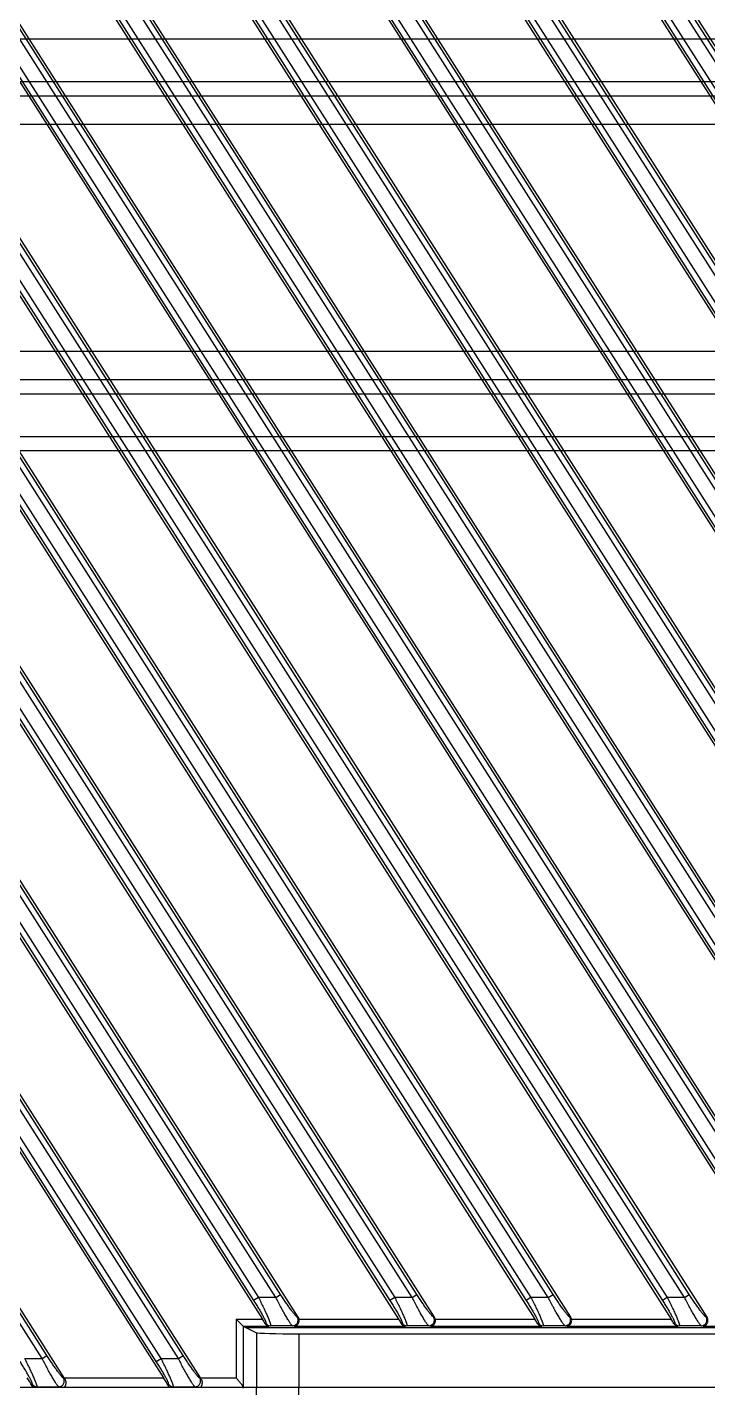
# Model space of a CAD drawing. Header units: millimetres. Extents: x 562 to 17351, y 2396 to 6995.
# Drawn here: x 12220.6 to 12268.5, y 5218.7 to 5314.6 of the extents above; entities that cross this region are included whole.
import ezdxf

# ---------------------------------------------------------------- set-up
doc = ezdxf.new("R2010")
doc.units = ezdxf.units.MM
doc.layers.add('02___PRT_ALL_AXES', color=7, linetype='Continuous')

# ---------------------------------------------------------------- blocks, each defined once
blk = doc.blocks.new('DTGCNV')
at = {"color": 7, "linetype": 'Continuous'}
for p, q in [((13316.618, 5010.197), (12716.618, 5010.197)), ((12814.521, 5006.326), (12814.521, 5010.197)), ((12817.517, 5006.4), (12817.517, 5010.197)), ((12903.91, 4677.658), (12717.353, 4970.493)), ((12902.66, 4679.272), (12719.006, 4967.551)), ((12902.323, 4679.058), (12718.67, 4967.337)), ((12717.318, 4966.453), (12901.381, 4677.532)), ((12718.334, 4965.207), (12900.767, 4678.844)), ((12718.67, 4965.421), (12901.103, 4679.058)), ((12894.306, 4677.658), (12717.353, 4955.418)), ((12892.719, 4679.058), (12718.67, 4952.262)), ((12893.055, 4679.272), (12719.006, 4952.476)), ((12717.318, 4951.378), (12891.777, 4677.532)), ((12718.67, 4950.346), (12891.499, 4679.058)), ((12718.334, 4950.131), (12891.163, 4678.844)), ((12887.416, 4673.397), (12717.353, 4940.342)), ((12885.861, 4674.749), (12718.67, 4937.186)), ((12886.197, 4674.963), (12719.006, 4937.4)), ((12717.318, 4936.302), (12884.807, 4673.397)), ((12884.304, 4674.535), (12718.334, 4935.056)), ((12884.64, 4674.749), (12718.67, 4935.27)), ((12877.812, 4673.397), (12717.353, 4925.267)), ((12876.257, 4674.749), (12718.67, 4922.111)), ((12876.593, 4674.963), (12719.006, 4922.325)), ((12717.318, 4921.227), (12875.203, 4673.397)), ((12874.7, 4674.535), (12718.334, 4919.981)), ((12875.036, 4674.749), (12718.67, 4920.195)), ((12868.207, 4673.397), (12717.353, 4910.192)), ((12866.989, 4674.963), (12719.006, 4907.25)), ((12866.653, 4674.749), (12718.67, 4907.035)), ((12865.096, 4674.535), (12718.334, 4904.905)), ((12865.432, 4674.749), (12718.67, 4905.119)), ((12721.453, 4899.662), (12865.599, 4673.397)), ((12858.603, 4673.397), (12721.701, 4888.291)), ((12857.049, 4674.749), (12722.979, 4885.195)), ((12857.385, 4674.963), (12723.315, 4885.41)), ((12721.453, 4884.587), (12853.361, 4677.532)), ((12855.828, 4674.749), (12722.979, 4883.279)), ((12855.492, 4674.535), (12722.643, 4883.065)), ((12846.285, 4677.658), (12721.701, 4873.216)), ((12844.699, 4679.058), (12722.979, 4870.12)), ((12845.035, 4679.272), (12723.315, 4870.334)), ((12721.453, 4869.511), (12843.757, 4677.532)), ((12722.643, 4867.99), (12843.142, 4678.844)), ((12722.979, 4868.204), (12843.478, 4679.058)), ((12836.681, 4677.658), (12720.438, 4860.122)), ((12717.918, 4859.984), (12834.153, 4677.532)), ((12719.178, 4858.354), (12833.538, 4678.844)), ((12719.514, 4858.568), (12833.874, 4679.058)), ((12835.095, 4679.058), (12720.735, 4858.568)), ((12835.431, 4679.272), (12721.071, 4858.782)), ((12827.077, 4677.658), (12717.353, 4849.89)), ((12825.491, 4679.058), (12718.67, 4846.734)), ((12825.827, 4679.272), (12719.006, 4846.948)), ((12717.318, 4845.85), (12824.549, 4677.532)), ((12718.67, 4844.818), (12824.27, 4679.058)), ((12718.334, 4844.604), (12823.934, 4678.844)), ((12817.473, 4677.658), (12717.353, 4834.815)), ((12815.887, 4679.058), (12718.67, 4831.658)), ((12816.223, 4679.272), (12719.006, 4831.873)), ((12717.318, 4830.774), (12814.945, 4677.532)), ((12718.334, 4829.528), (12814.33, 4678.844)), ((12718.67, 4829.742), (12814.666, 4679.058)), ((12810.583, 4673.397), (12717.353, 4819.739)), ((12809.028, 4674.749), (12718.67, 4816.583)), ((12809.364, 4674.963), (12719.006, 4816.797)), ((12717.318, 4815.699), (12807.974, 4673.397)), ((12807.471, 4674.535), (12718.334, 4814.453)), ((12807.807, 4674.749), (12718.67, 4814.667)), ((12800.979, 4673.397), (12721.701, 4797.839)), ((12799.76, 4674.963), (12723.315, 4794.957)), ((12799.424, 4674.749), (12722.979, 4794.743)), ((12814.666, 4679.058), (12814.33, 4678.844)), ((12815.887, 4679.058), (12814.666, 4679.058)), ((12815.887, 4679.058), (12816.223, 4679.272)), ((12824.27, 4679.058), (12823.934, 4678.844)), ((12825.491, 4679.058), (12824.27, 4679.058)), ((12825.491, 4679.058), (12825.827, 4679.272)), ((12833.874, 4679.058), (12833.538, 4678.844)), ((12835.095, 4679.058), (12833.874, 4679.058)), ((12835.095, 4679.058), (12835.431, 4679.272)), ((12843.478, 4679.058), (12843.142, 4678.844)), ((12844.699, 4679.058), (12843.478, 4679.058)), ((12844.699, 4679.058), (12845.035, 4679.272)), ((12813.095, 4677.532), (12813.595, 4677.032)), ((12813.095, 4677.532), (12813.095, 4673.397)), ((12813.095, 4677.532), (12814.945, 4677.532)), ((12813.595, 4677.032), (12814.521, 4676.569)), ((12813.595, 4677.032), (12813.595, 4672.735)), ((12813.595, 4677.032), (12815.433, 4677.032)), ((12815.128, 4677.227), (12815.187, 4677.245)), ((12815.523, 4677.059), (12815.433, 4677.032)), ((12817.067, 4677.059), (12815.523, 4677.059)), ((12817.192, 4677.032), (12817.067, 4677.059)), ((12817.192, 4677.032), (12825.037, 4677.032)), ((12817.473, 4677.658), (12817.403, 4677.673)), ((12817.526, 4677.532), (12824.549, 4677.532)), ((12824.732, 4677.227), (12824.791, 4677.245)), ((12825.127, 4677.059), (12825.037, 4677.032)), ((12826.671, 4677.059), (12825.127, 4677.059)), ((12826.797, 4677.032), (12826.671, 4677.059)), ((12826.797, 4677.032), (12834.641, 4677.032)), ((12827.077, 4677.658), (12827.007, 4677.673)), ((12827.13, 4677.532), (12834.153, 4677.532)), ((12834.336, 4677.227), (12834.396, 4677.245)), ((12834.732, 4677.059), (12834.641, 4677.032)), ((12836.275, 4677.059), (12834.732, 4677.059)), ((12836.401, 4677.032), (12836.275, 4677.059)), ((12836.401, 4677.032), (12844.245, 4677.032)), ((12836.681, 4677.658), (12836.612, 4677.673)), ((12836.734, 4677.532), (12843.757, 4677.532)), ((12843.94, 4677.227), (12844, 4677.245)), ((12844.336, 4677.059), (12844.245, 4677.032)), ((12845.88, 4677.059), (12844.336, 4677.059)), ((12846.005, 4677.032), (12845.88, 4677.059)), ((12846.005, 4677.032), (12853.544, 4677.032)), ((12846.285, 4677.658), (12846.216, 4677.673)), ((12813.769, 4676.945), (12853.371, 4676.945)), ((12814.521, 4676.569), (12814.521, 4672.697)), ((12817.517, 4676.495), (12817.517, 4672.697)), ((12817.517, 4676.495), (12849.622, 4676.495)), ((12798.203, 4674.749), (12799.424, 4674.749)), ((12799.424, 4674.749), (12799.76, 4674.963)), ((12807.471, 4674.535), (12807.807, 4674.749)), ((12807.807, 4674.749), (12809.028, 4674.749)), ((12809.028, 4674.749), (12809.364, 4674.963)), ((12801.035, 4673.309), (12800.927, 4673.369)), ((12800.979, 4673.397), (12807.974, 4673.397)), ((12810.64, 4673.309), (12810.531, 4673.369)), ((12810.583, 4673.397), (12813.095, 4673.397)), ((13316.618, 4672.697), (12717.118, 4672.697)), ((12798.687, 4672.86), (12798.731, 4672.941)), ((12799.035, 4672.697), (12799.067, 4672.756)), ((12799.067, 4672.756), (12800.591, 4672.756)), ((12800.699, 4672.697), (12800.591, 4672.756)), ((12808.291, 4672.86), (12808.335, 4672.941)), ((12808.639, 4672.697), (12808.671, 4672.756)), ((12808.671, 4672.756), (12810.195, 4672.756)), ((12810.303, 4672.697), (12810.195, 4672.756))]:
    blk.add_line(p, q, dxfattribs=at)
for centre, radius, start, end in [((12815.525, 4677.458), 0.399, 212.32071, 269.80892), ((12825.129, 4677.458), 0.399, 212.32071, 269.80892), ((12834.733, 4677.458), 0.399, 212.32071, 269.80892), ((12844.337, 4677.458), 0.399, 212.32071, 269.80892), ((12799.069, 4673.158), 0.402, 212.75676, 269.74324), ((12808.673, 4673.158), 0.402, 212.75676, 269.74324)]:
    blk.add_arc(centre, radius, start, end, dxfattribs=at)
for centre, major_axis, ratio, start_param, end_param in [((12813.607, 5009.497), (0, 0.7), 0.052408, 0, 0.329), ((12813.596, 4677.532), (0, 0.5), 0.052408, -3.193953, -3.167773), ((12814.893, 4677.532), (-0.321, 0.499), 0.073624, -2.273247, -1.618026), ((12817.133, 4677.445), (0.394, -0.086), 0.992492, 0.434723, 0.777592), ((12824.497, 4677.532), (-0.321, 0.499), 0.073624, -2.273247, -1.618026), ((12826.737, 4677.445), (0.394, -0.086), 0.992492, 0.434723, 0.777592), ((12834.101, 4677.532), (-0.321, 0.499), 0.073624, -2.273247, -1.618026), ((12836.341, 4677.445), (0.394, -0.086), 0.992492, 0.434723, 0.777592), ((12843.705, 4677.532), (-0.321, 0.499), 0.073624, -2.273247, -1.618026), ((12845.945, 4677.445), (0.394, -0.086), 0.992492, 0.434723, 0.777592), ((12817.517, 4676.573), (3, 0), 0.026186, -3.089233, -1.570796), ((12798.298, 4673.397), (-0.449, 0.699), 0.073624, -2.493847, -1.618026), ((12801.052, 4673.397), (-0.449, 0.699), 0.073624, 1.523567, 1.649478), ((12807.902, 4673.397), (-0.449, 0.699), 0.073624, -2.493847, -1.618026), ((12810.656, 4673.397), (-0.449, 0.699), 0.073624, 1.523567, 1.649478), ((12813.607, 4673.397), (0, 0.7), 0.052408, -3.470593, -3.141593)]:
    blk.add_ellipse(centre, major_axis=major_axis, ratio=ratio, start_param=start_param, end_param=end_param, dxfattribs=at)
for points, knots in [([(12814.666, 4679.058), (12814.727, 4678.938), (12814.847, 4678.701), (12814.991, 4678.405), (12815.099, 4678.175), (12815.176, 4678.011), (12815.246, 4677.855), (12815.311, 4677.708), (12815.369, 4677.572), (12815.412, 4677.466), (12815.443, 4677.388), (12815.462, 4677.336), (12815.48, 4677.287), (12815.495, 4677.243), (12815.508, 4677.203), (12815.518, 4677.168), (12815.525, 4677.138), (12815.53, 4677.112), (12815.533, 4677.094), (12815.533, 4677.082), (12815.532, 4677.075), (12815.531, 4677.069), (12815.529, 4677.064), (12815.527, 4677.061), (12815.525, 4677.059), (12815.523, 4677.059)], [0, 0, 0, 0, 0.184726, 0.364404, 0.450654, 0.53352, 0.612205, 0.685869, 0.753643, 0.814644, 0.842334, 0.868009, 0.891573, 0.912933, 0.932009, 0.94873, 0.963045, 0.974919, 0.984358, 0.988185, 0.991438, 0.994155, 0.996399, 0.998285, 1, 1, 1, 1]), ([(12817.067, 4677.059), (12817.066, 4677.059), (12817.062, 4677.061), (12817.056, 4677.064), (12817.049, 4677.069), (12817.039, 4677.078), (12817.024, 4677.092), (12817.005, 4677.113), (12816.984, 4677.139), (12816.951, 4677.183), (12816.904, 4677.248), (12816.843, 4677.34), (12816.774, 4677.448), (12816.7, 4677.57), (12816.621, 4677.704), (12816.537, 4677.849), (12816.449, 4678.004), (12816.358, 4678.166), (12816.233, 4678.396), (12816.075, 4678.693), (12815.949, 4678.935), (12815.887, 4679.058)], [0, 0, 0, 0, 0.002443, 0.00539, 0.00888, 0.012933, 0.022763, 0.034902, 0.049322, 0.065972, 0.105666, 0.15334, 0.20827, 0.269706, 0.336901, 0.409127, 0.485683, 0.565896, 0.649126, 0.822164, 1, 1, 1, 1]), ([(12817.403, 4677.673), (12817.402, 4677.673), (12817.398, 4677.675), (12817.389, 4677.679), (12817.376, 4677.687), (12817.359, 4677.701), (12817.339, 4677.718), (12817.317, 4677.74), (12817.282, 4677.777), (12817.234, 4677.831), (12817.171, 4677.907), (12817.102, 4677.995), (12817.027, 4678.094), (12816.947, 4678.202), (12816.863, 4678.318), (12816.745, 4678.486), (12816.592, 4678.708), (12816.408, 4678.985), (12816.284, 4679.176), (12816.223, 4679.272)], [0, 0, 0, 0, 0.002893, 0.006322, 0.014899, 0.025845, 0.039152, 0.054766, 0.072609, 0.114587, 0.164252, 0.220735, 0.283185, 0.350804, 0.422853, 0.498652, 0.659054, 0.827524, 1, 1, 1, 1]), ([(12824.27, 4679.058), (12824.331, 4678.938), (12824.451, 4678.701), (12824.595, 4678.405), (12824.704, 4678.175), (12824.78, 4678.011), (12824.851, 4677.855), (12824.915, 4677.708), (12824.973, 4677.572), (12825.016, 4677.466), (12825.047, 4677.388), (12825.067, 4677.336), (12825.084, 4677.287), (12825.099, 4677.243), (12825.112, 4677.203), (12825.122, 4677.168), (12825.13, 4677.138), (12825.135, 4677.112), (12825.137, 4677.094), (12825.137, 4677.082), (12825.137, 4677.075), (12825.135, 4677.069), (12825.134, 4677.064), (12825.131, 4677.061), (12825.129, 4677.059), (12825.127, 4677.059)], [0, 0, 0, 0, 0.184726, 0.364404, 0.450654, 0.53352, 0.612205, 0.685869, 0.753643, 0.814644, 0.842334, 0.868009, 0.891573, 0.912933, 0.932009, 0.94873, 0.963045, 0.974919, 0.984358, 0.988185, 0.991438, 0.994155, 0.996399, 0.998285, 1, 1, 1, 1]), ([(12826.671, 4677.059), (12826.67, 4677.059), (12826.666, 4677.061), (12826.66, 4677.064), (12826.653, 4677.069), (12826.643, 4677.078), (12826.628, 4677.092), (12826.609, 4677.113), (12826.588, 4677.139), (12826.555, 4677.183), (12826.508, 4677.248), (12826.447, 4677.34), (12826.379, 4677.448), (12826.304, 4677.57), (12826.225, 4677.704), (12826.141, 4677.849), (12826.053, 4678.004), (12825.962, 4678.166), (12825.837, 4678.396), (12825.679, 4678.693), (12825.554, 4678.935), (12825.491, 4679.058)], [0, 0, 0, 0, 0.002443, 0.00539, 0.00888, 0.012933, 0.022763, 0.034902, 0.049322, 0.065972, 0.105666, 0.15334, 0.20827, 0.269706, 0.336901, 0.409127, 0.485683, 0.565896, 0.649126, 0.822164, 1, 1, 1, 1]), ([(12827.007, 4677.673), (12827.006, 4677.673), (12827.002, 4677.675), (12826.993, 4677.679), (12826.98, 4677.687), (12826.963, 4677.701), (12826.943, 4677.718), (12826.921, 4677.74), (12826.886, 4677.777), (12826.838, 4677.831), (12826.775, 4677.907), (12826.706, 4677.995), (12826.631, 4678.094), (12826.551, 4678.202), (12826.467, 4678.318), (12826.349, 4678.486), (12826.196, 4678.708), (12826.012, 4678.985), (12825.889, 4679.176), (12825.827, 4679.272)], [0, 0, 0, 0, 0.002893, 0.006322, 0.014899, 0.025845, 0.039152, 0.054766, 0.072609, 0.114587, 0.164252, 0.220735, 0.283185, 0.350804, 0.422853, 0.498652, 0.659054, 0.827524, 1, 1, 1, 1]), ([(12833.874, 4679.058), (12833.935, 4678.938), (12834.055, 4678.701), (12834.199, 4678.405), (12834.308, 4678.175), (12834.384, 4678.011), (12834.455, 4677.855), (12834.519, 4677.708), (12834.577, 4677.572), (12834.62, 4677.466), (12834.651, 4677.388), (12834.671, 4677.336), (12834.688, 4677.287), (12834.703, 4677.243), (12834.716, 4677.203), (12834.726, 4677.168), (12834.734, 4677.138), (12834.739, 4677.112), (12834.741, 4677.094), (12834.741, 4677.082), (12834.741, 4677.075), (12834.739, 4677.069), (12834.738, 4677.064), (12834.735, 4677.061), (12834.733, 4677.059), (12834.732, 4677.059)], [0, 0, 0, 0, 0.184726, 0.364404, 0.450654, 0.53352, 0.612205, 0.685869, 0.753643, 0.814644, 0.842334, 0.868009, 0.891573, 0.912933, 0.932009, 0.94873, 0.963045, 0.974919, 0.984358, 0.988185, 0.991438, 0.994155, 0.996399, 0.998285, 1, 1, 1, 1]), ([(12836.275, 4677.059), (12836.274, 4677.059), (12836.27, 4677.061), (12836.264, 4677.064), (12836.257, 4677.069), (12836.247, 4677.078), (12836.232, 4677.092), (12836.213, 4677.113), (12836.192, 4677.139), (12836.159, 4677.183), (12836.112, 4677.248), (12836.051, 4677.34), (12835.983, 4677.448), (12835.908, 4677.57), (12835.829, 4677.704), (12835.745, 4677.849), (12835.657, 4678.004), (12835.567, 4678.166), (12835.441, 4678.396), (12835.283, 4678.693), (12835.158, 4678.935), (12835.095, 4679.058)], [0, 0, 0, 0, 0.002443, 0.00539, 0.00888, 0.012933, 0.022763, 0.034902, 0.049322, 0.065972, 0.105666, 0.15334, 0.20827, 0.269706, 0.336901, 0.409127, 0.485683, 0.565896, 0.649126, 0.822164, 1, 1, 1, 1]), ([(12836.612, 4677.673), (12836.61, 4677.673), (12836.606, 4677.675), (12836.597, 4677.679), (12836.584, 4677.687), (12836.567, 4677.701), (12836.547, 4677.718), (12836.525, 4677.74), (12836.49, 4677.777), (12836.442, 4677.831), (12836.379, 4677.907), (12836.31, 4677.995), (12836.235, 4678.094), (12836.155, 4678.202), (12836.071, 4678.318), (12835.953, 4678.486), (12835.8, 4678.708), (12835.616, 4678.985), (12835.493, 4679.176), (12835.431, 4679.272)], [0, 0, 0, 0, 0.002893, 0.006322, 0.014899, 0.025845, 0.039152, 0.054766, 0.072609, 0.114587, 0.164252, 0.220735, 0.283185, 0.350804, 0.422853, 0.498652, 0.659054, 0.827524, 1, 1, 1, 1]), ([(12843.478, 4679.058), (12843.54, 4678.938), (12843.659, 4678.701), (12843.803, 4678.405), (12843.912, 4678.175), (12843.988, 4678.011), (12844.059, 4677.855), (12844.123, 4677.708), (12844.181, 4677.572), (12844.225, 4677.466), (12844.255, 4677.388), (12844.275, 4677.336), (12844.292, 4677.287), (12844.307, 4677.243), (12844.32, 4677.203), (12844.33, 4677.168), (12844.338, 4677.138), (12844.343, 4677.112), (12844.345, 4677.094), (12844.345, 4677.082), (12844.345, 4677.075), (12844.344, 4677.069), (12844.342, 4677.064), (12844.339, 4677.061), (12844.337, 4677.059), (12844.336, 4677.059)], [0, 0, 0, 0, 0.184726, 0.364404, 0.450654, 0.53352, 0.612205, 0.685869, 0.753643, 0.814644, 0.842334, 0.868009, 0.891573, 0.912933, 0.932009, 0.94873, 0.963045, 0.974919, 0.984358, 0.988185, 0.991438, 0.994155, 0.996399, 0.998285, 1, 1, 1, 1]), ([(12845.88, 4677.059), (12845.878, 4677.059), (12845.874, 4677.061), (12845.868, 4677.064), (12845.861, 4677.069), (12845.851, 4677.078), (12845.836, 4677.092), (12845.817, 4677.113), (12845.796, 4677.139), (12845.763, 4677.183), (12845.716, 4677.248), (12845.655, 4677.34), (12845.587, 4677.448), (12845.512, 4677.57), (12845.433, 4677.704), (12845.349, 4677.849), (12845.261, 4678.004), (12845.171, 4678.166), (12845.045, 4678.396), (12844.887, 4678.693), (12844.762, 4678.935), (12844.699, 4679.058)], [0, 0, 0, 0, 0.002443, 0.00539, 0.00888, 0.012933, 0.022763, 0.034902, 0.049322, 0.065972, 0.105666, 0.15334, 0.20827, 0.269706, 0.336901, 0.409127, 0.485683, 0.565896, 0.649126, 0.822164, 1, 1, 1, 1]), ([(12846.216, 4677.673), (12846.214, 4677.673), (12846.21, 4677.675), (12846.201, 4677.679), (12846.188, 4677.687), (12846.171, 4677.701), (12846.151, 4677.718), (12846.129, 4677.74), (12846.094, 4677.777), (12846.046, 4677.831), (12845.984, 4677.907), (12845.914, 4677.995), (12845.839, 4678.094), (12845.759, 4678.202), (12845.675, 4678.318), (12845.557, 4678.486), (12845.405, 4678.708), (12845.22, 4678.985), (12845.097, 4679.176), (12845.035, 4679.272)], [0, 0, 0, 0, 0.002893, 0.006322, 0.014899, 0.025845, 0.039152, 0.054766, 0.072609, 0.114587, 0.164252, 0.220735, 0.283185, 0.350804, 0.422853, 0.498652, 0.659054, 0.827524, 1, 1, 1, 1]), ([(12814.33, 4678.844), (12814.389, 4678.751), (12814.506, 4678.565), (12814.647, 4678.334), (12814.754, 4678.153), (12814.83, 4678.023), (12814.901, 4677.898), (12814.966, 4677.78), (12815.026, 4677.669), (12815.07, 4677.583), (12815.101, 4677.519), (12815.122, 4677.476), (12815.14, 4677.436), (12815.156, 4677.399), (12815.17, 4677.366), (12815.18, 4677.336), (12815.189, 4677.311), (12815.194, 4677.289), (12815.196, 4677.274), (12815.197, 4677.264), (12815.196, 4677.258), (12815.195, 4677.253), (12815.193, 4677.249), (12815.191, 4677.246), (12815.189, 4677.245), (12815.187, 4677.245)], [0, 0, 0, 0, 0.181438, 0.358605, 0.444098, 0.526615, 0.605384, 0.679551, 0.74819, 0.810312, 0.838612, 0.864901, 0.889059, 0.910969, 0.930526, 0.94764, 0.962243, 0.974296, 0.98381, 0.987648, 0.99091, 0.993649, 0.995962, 0.998006, 1, 1, 1, 1]), ([(12823.934, 4678.844), (12823.994, 4678.751), (12824.11, 4678.565), (12824.251, 4678.334), (12824.358, 4678.153), (12824.434, 4678.023), (12824.505, 4677.898), (12824.571, 4677.78), (12824.63, 4677.669), (12824.674, 4677.583), (12824.705, 4677.519), (12824.726, 4677.476), (12824.744, 4677.436), (12824.76, 4677.399), (12824.774, 4677.366), (12824.784, 4677.336), (12824.793, 4677.311), (12824.798, 4677.289), (12824.801, 4677.274), (12824.801, 4677.264), (12824.801, 4677.258), (12824.799, 4677.253), (12824.798, 4677.249), (12824.795, 4677.246), (12824.793, 4677.245), (12824.791, 4677.245)], [0, 0, 0, 0, 0.181438, 0.358605, 0.444098, 0.526615, 0.605384, 0.679551, 0.74819, 0.810312, 0.838612, 0.864901, 0.889059, 0.910969, 0.930526, 0.94764, 0.962243, 0.974296, 0.98381, 0.987648, 0.99091, 0.993649, 0.995962, 0.998006, 1, 1, 1, 1]), ([(12833.538, 4678.844), (12833.598, 4678.751), (12833.714, 4678.565), (12833.855, 4678.334), (12833.962, 4678.153), (12834.038, 4678.023), (12834.109, 4677.898), (12834.175, 4677.78), (12834.234, 4677.669), (12834.278, 4677.583), (12834.309, 4677.519), (12834.33, 4677.476), (12834.348, 4677.436), (12834.364, 4677.399), (12834.378, 4677.366), (12834.389, 4677.336), (12834.397, 4677.311), (12834.402, 4677.289), (12834.405, 4677.274), (12834.405, 4677.264), (12834.405, 4677.258), (12834.403, 4677.253), (12834.402, 4677.249), (12834.399, 4677.246), (12834.397, 4677.245), (12834.396, 4677.245)], [0, 0, 0, 0, 0.181438, 0.358605, 0.444098, 0.526615, 0.605384, 0.679551, 0.74819, 0.810312, 0.838612, 0.864901, 0.889059, 0.910969, 0.930526, 0.94764, 0.962243, 0.974296, 0.98381, 0.987648, 0.99091, 0.993649, 0.995962, 0.998006, 1, 1, 1, 1]), ([(12843.142, 4678.844), (12843.202, 4678.751), (12843.318, 4678.565), (12843.459, 4678.334), (12843.567, 4678.153), (12843.642, 4678.023), (12843.713, 4677.898), (12843.779, 4677.78), (12843.838, 4677.669), (12843.882, 4677.583), (12843.914, 4677.519), (12843.934, 4677.476), (12843.953, 4677.436), (12843.968, 4677.399), (12843.982, 4677.366), (12843.993, 4677.336), (12844.001, 4677.311), (12844.006, 4677.289), (12844.009, 4677.274), (12844.009, 4677.264), (12844.009, 4677.258), (12844.008, 4677.253), (12844.006, 4677.249), (12844.003, 4677.246), (12844.001, 4677.245), (12844, 4677.245)], [0, 0, 0, 0, 0.181438, 0.358605, 0.444098, 0.526615, 0.605384, 0.679551, 0.74819, 0.810312, 0.838612, 0.864901, 0.889059, 0.910969, 0.930526, 0.94764, 0.962243, 0.974296, 0.98381, 0.987648, 0.99091, 0.993649, 0.995962, 0.998006, 1, 1, 1, 1]), ([(12815.128, 4677.227), (12815.145, 4677.196), (12815.186, 4677.141), (12815.263, 4677.08), (12815.346, 4677.042), (12815.404, 4677.033), (12815.433, 4677.032)], [0, 0, 0, 0, 0.280934, 0.535713, 0.772708, 1, 1, 1, 1]), ([(12817.067, 4677.059), (12817.103, 4677.059), (12817.173, 4677.069), (12817.272, 4677.111), (12817.356, 4677.178), (12817.419, 4677.264), (12817.458, 4677.365), (12817.469, 4677.472), (12817.452, 4677.578), (12817.422, 4677.643), (12817.403, 4677.673)], [0, 0, 0, 0, 0.124488, 0.249166, 0.374099, 0.499253, 0.624543, 0.749843, 0.875021, 1, 1, 1, 1]), ([(12817.192, 4677.032), (12817.215, 4677.032), (12817.26, 4677.039), (12817.327, 4677.064), (12817.389, 4677.105), (12817.435, 4677.151), (12817.468, 4677.196), (12817.498, 4677.248), (12817.527, 4677.324), (12817.541, 4677.426), (12817.534, 4677.497), (12817.526, 4677.532)], [0, 0, 0, 0, 0.098793, 0.200838, 0.308654, 0.424788, 0.486837, 0.551839, 0.69107, 0.841979, 1, 1, 1, 1]), ([(12824.732, 4677.227), (12824.749, 4677.196), (12824.79, 4677.141), (12824.867, 4677.08), (12824.95, 4677.042), (12825.008, 4677.033), (12825.037, 4677.032)], [0, 0, 0, 0, 0.280934, 0.535713, 0.772708, 1, 1, 1, 1]), ([(12826.671, 4677.059), (12826.707, 4677.059), (12826.777, 4677.069), (12826.876, 4677.111), (12826.96, 4677.178), (12827.023, 4677.264), (12827.062, 4677.365), (12827.073, 4677.472), (12827.056, 4677.578), (12827.026, 4677.643), (12827.007, 4677.673)], [0, 0, 0, 0, 0.124488, 0.249166, 0.374099, 0.499253, 0.624543, 0.749843, 0.875021, 1, 1, 1, 1]), ([(12826.797, 4677.032), (12826.819, 4677.032), (12826.865, 4677.039), (12826.931, 4677.064), (12826.993, 4677.105), (12827.039, 4677.151), (12827.072, 4677.196), (12827.102, 4677.248), (12827.131, 4677.324), (12827.145, 4677.426), (12827.138, 4677.497), (12827.13, 4677.532)], [0, 0, 0, 0, 0.098793, 0.200838, 0.308654, 0.424788, 0.486837, 0.551839, 0.69107, 0.841979, 1, 1, 1, 1]), ([(12834.336, 4677.227), (12834.353, 4677.196), (12834.394, 4677.141), (12834.471, 4677.08), (12834.554, 4677.042), (12834.613, 4677.033), (12834.641, 4677.032)], [0, 0, 0, 0, 0.280934, 0.535713, 0.772708, 1, 1, 1, 1]), ([(12836.275, 4677.059), (12836.311, 4677.059), (12836.381, 4677.069), (12836.48, 4677.111), (12836.564, 4677.178), (12836.627, 4677.264), (12836.666, 4677.365), (12836.677, 4677.472), (12836.66, 4677.578), (12836.63, 4677.643), (12836.612, 4677.673)], [0, 0, 0, 0, 0.124488, 0.249166, 0.374099, 0.499253, 0.624543, 0.749843, 0.875021, 1, 1, 1, 1]), ([(12836.401, 4677.032), (12836.423, 4677.032), (12836.469, 4677.039), (12836.535, 4677.064), (12836.597, 4677.105), (12836.644, 4677.151), (12836.676, 4677.196), (12836.706, 4677.248), (12836.735, 4677.324), (12836.749, 4677.426), (12836.742, 4677.497), (12836.734, 4677.532)], [0, 0, 0, 0, 0.098793, 0.200838, 0.308654, 0.424788, 0.486837, 0.551839, 0.69107, 0.841979, 1, 1, 1, 1]), ([(12843.94, 4677.227), (12843.958, 4677.196), (12843.998, 4677.141), (12844.075, 4677.08), (12844.158, 4677.042), (12844.217, 4677.033), (12844.245, 4677.032)], [0, 0, 0, 0, 0.280934, 0.535713, 0.772708, 1, 1, 1, 1]), ([(12845.88, 4677.059), (12845.915, 4677.059), (12845.986, 4677.069), (12846.084, 4677.111), (12846.168, 4677.178), (12846.231, 4677.264), (12846.27, 4677.365), (12846.281, 4677.472), (12846.264, 4677.578), (12846.234, 4677.643), (12846.216, 4677.673)], [0, 0, 0, 0, 0.124488, 0.249166, 0.374099, 0.499253, 0.624543, 0.749843, 0.875021, 1, 1, 1, 1]), ([(12846.005, 4677.032), (12846.027, 4677.032), (12846.073, 4677.039), (12846.139, 4677.064), (12846.201, 4677.105), (12846.248, 4677.151), (12846.28, 4677.196), (12846.31, 4677.248), (12846.339, 4677.324), (12846.353, 4677.426), (12846.346, 4677.497), (12846.338, 4677.532)], [0, 0, 0, 0, 0.098793, 0.200838, 0.308654, 0.424788, 0.486837, 0.551839, 0.69107, 0.841979, 1, 1, 1, 1]), ([(12798.731, 4672.941), (12798.733, 4672.943), (12798.734, 4672.949), (12798.734, 4672.956), (12798.734, 4672.966), (12798.731, 4672.981), (12798.726, 4673.002), (12798.718, 4673.026), (12798.707, 4673.055), (12798.695, 4673.086), (12798.674, 4673.135), (12798.642, 4673.204), (12798.597, 4673.295), (12798.544, 4673.395), (12798.485, 4673.504), (12798.421, 4673.62), (12798.326, 4673.785), (12798.199, 4674.001), (12798.037, 4674.266), (12797.925, 4674.445), (12797.867, 4674.535)], [0, 0, 0, 0, 0.005131, 0.008428, 0.012271, 0.021684, 0.033464, 0.047622, 0.064124, 0.082905, 0.10389, 0.152077, 0.207846, 0.270293, 0.338506, 0.411613, 0.488798, 0.652475, 0.824325, 1, 1, 1, 1]), ([(12799.067, 4672.756), (12799.068, 4672.758), (12799.069, 4672.761), (12799.07, 4672.77), (12799.07, 4672.784), (12799.067, 4672.805), (12799.062, 4672.83), (12799.055, 4672.859), (12799.041, 4672.907), (12799.018, 4672.978), (12798.982, 4673.073), (12798.939, 4673.183), (12798.888, 4673.307), (12798.83, 4673.441), (12798.766, 4673.585), (12798.696, 4673.738), (12798.622, 4673.897), (12798.516, 4674.119), (12798.377, 4674.404), (12798.262, 4674.633), (12798.203, 4674.749)], [0, 0, 0, 0, 0.002337, 0.005141, 0.012309, 0.021692, 0.033343, 0.047262, 0.063422, 0.102249, 0.149298, 0.203902, 0.265312, 0.332745, 0.405412, 0.48254, 0.563386, 0.647245, 0.821366, 1, 1, 1, 1]), ([(12800.591, 4672.756), (12800.586, 4672.76), (12800.576, 4672.768), (12800.56, 4672.784), (12800.541, 4672.805), (12800.521, 4672.83), (12800.498, 4672.86), (12800.463, 4672.908), (12800.415, 4672.977), (12800.353, 4673.073), (12800.285, 4673.182), (12800.212, 4673.303), (12800.134, 4673.436), (12800.052, 4673.578), (12799.936, 4673.784), (12799.786, 4674.056), (12799.605, 4674.397), (12799.484, 4674.63), (12799.424, 4674.749)], [0, 0, 0, 0, 0.007664, 0.017477, 0.029447, 0.043543, 0.059716, 0.077906, 0.120046, 0.169342, 0.22513, 0.286734, 0.353486, 0.424739, 0.49987, 0.659399, 0.827544, 1, 1, 1, 1]), ([(12800.927, 4673.369), (12800.922, 4673.372), (12800.911, 4673.379), (12800.895, 4673.392), (12800.875, 4673.41), (12800.854, 4673.431), (12800.831, 4673.455), (12800.795, 4673.495), (12800.746, 4673.553), (12800.682, 4673.631), (12800.613, 4673.72), (12800.539, 4673.818), (12800.461, 4673.925), (12800.379, 4674.039), (12800.264, 4674.202), (12800.117, 4674.417), (12799.938, 4674.686), (12799.82, 4674.87), (12799.76, 4674.963)], [0, 0, 0, 0, 0.008615, 0.019455, 0.032505, 0.047714, 0.065009, 0.084305, 0.128526, 0.179599, 0.236742, 0.299202, 0.366274, 0.437309, 0.511707, 0.668418, 0.832402, 1, 1, 1, 1]), ([(12808.335, 4672.941), (12808.337, 4672.943), (12808.338, 4672.949), (12808.338, 4672.956), (12808.338, 4672.966), (12808.335, 4672.981), (12808.33, 4673.002), (12808.322, 4673.026), (12808.312, 4673.055), (12808.299, 4673.086), (12808.278, 4673.135), (12808.246, 4673.204), (12808.201, 4673.295), (12808.148, 4673.395), (12808.089, 4673.504), (12808.025, 4673.62), (12807.93, 4673.785), (12807.803, 4674.001), (12807.641, 4674.266), (12807.529, 4674.445), (12807.471, 4674.535)], [0, 0, 0, 0, 0.005131, 0.008428, 0.012271, 0.021684, 0.033464, 0.047622, 0.064124, 0.082905, 0.10389, 0.152077, 0.207846, 0.270293, 0.338506, 0.411613, 0.488798, 0.652475, 0.824325, 1, 1, 1, 1]), ([(12808.671, 4672.756), (12808.672, 4672.758), (12808.673, 4672.761), (12808.674, 4672.77), (12808.674, 4672.784), (12808.672, 4672.805), (12808.667, 4672.83), (12808.659, 4672.859), (12808.645, 4672.907), (12808.622, 4672.978), (12808.586, 4673.073), (12808.543, 4673.183), (12808.492, 4673.307), (12808.434, 4673.441), (12808.37, 4673.585), (12808.3, 4673.738), (12808.226, 4673.897), (12808.12, 4674.119), (12807.981, 4674.404), (12807.866, 4674.633), (12807.807, 4674.749)], [0, 0, 0, 0, 0.002337, 0.005141, 0.012309, 0.021692, 0.033343, 0.047262, 0.063422, 0.102249, 0.149298, 0.203902, 0.265312, 0.332745, 0.405412, 0.48254, 0.563386, 0.647245, 0.821366, 1, 1, 1, 1]), ([(12810.195, 4672.756), (12810.19, 4672.76), (12810.18, 4672.768), (12810.164, 4672.784), (12810.145, 4672.805), (12810.125, 4672.83), (12810.102, 4672.86), (12810.067, 4672.908), (12810.019, 4672.977), (12809.957, 4673.073), (12809.889, 4673.182), (12809.816, 4673.303), (12809.738, 4673.436), (12809.656, 4673.578), (12809.54, 4673.784), (12809.39, 4674.056), (12809.209, 4674.397), (12809.089, 4674.63), (12809.028, 4674.749)], [0, 0, 0, 0, 0.007664, 0.017477, 0.029447, 0.043543, 0.059716, 0.077906, 0.120046, 0.169342, 0.22513, 0.286734, 0.353486, 0.424739, 0.49987, 0.659399, 0.827544, 1, 1, 1, 1]), ([(12810.531, 4673.369), (12810.526, 4673.372), (12810.515, 4673.379), (12810.499, 4673.392), (12810.48, 4673.41), (12810.458, 4673.431), (12810.435, 4673.455), (12810.399, 4673.495), (12810.35, 4673.553), (12810.286, 4673.631), (12810.217, 4673.72), (12810.143, 4673.818), (12810.065, 4673.925), (12809.983, 4674.039), (12809.868, 4674.202), (12809.721, 4674.417), (12809.542, 4674.686), (12809.424, 4674.87), (12809.364, 4674.963)], [0, 0, 0, 0, 0.008615, 0.019455, 0.032505, 0.047714, 0.065009, 0.084305, 0.128526, 0.179599, 0.236742, 0.299202, 0.366274, 0.437309, 0.511707, 0.668418, 0.832402, 1, 1, 1, 1]), ([(12800.591, 4672.756), (12800.626, 4672.757), (12800.696, 4672.767), (12800.794, 4672.81), (12800.877, 4672.877), (12800.94, 4672.963), (12800.979, 4673.063), (12800.991, 4673.169), (12800.974, 4673.274), (12800.945, 4673.339), (12800.927, 4673.369)], [0, 0, 0, 0, 0.124309, 0.249137, 0.374435, 0.5, 0.625565, 0.750863, 0.875691, 1, 1, 1, 1]), ([(12801.024, 4672.697), (12801.022, 4672.697), (12801.018, 4672.698), (12801.013, 4672.699), (12801.01, 4672.7), (12801.008, 4672.702), (12801.005, 4672.705), (12801.005, 4672.708), (12801.005, 4672.712), (12801.006, 4672.717), (12801.009, 4672.724), (12801.014, 4672.734), (12801.019, 4672.744), (12801.026, 4672.756), (12801.034, 4672.77), (12801.042, 4672.784), (12801.053, 4672.806), (12801.068, 4672.835), (12801.083, 4672.875), (12801.096, 4672.919), (12801.106, 4672.968), (12801.111, 4673.021), (12801.111, 4673.077), (12801.105, 4673.136), (12801.09, 4673.195), (12801.068, 4673.254), (12801.047, 4673.291), (12801.035, 4673.309)], [0, 0, 0, 0, 0.012577, 0.017811, 0.022415, 0.026524, 0.030371, 0.038422, 0.043171, 0.048577, 0.06156, 0.077442, 0.095999, 0.116978, 0.140127, 0.165209, 0.192065, 0.250601, 0.315018, 0.384942, 0.460136, 0.540384, 0.625394, 0.714676, 0.807485, 0.902935, 1, 1, 1, 1]), ([(12810.195, 4672.756), (12810.23, 4672.757), (12810.3, 4672.767), (12810.398, 4672.81), (12810.481, 4672.877), (12810.544, 4672.963), (12810.583, 4673.063), (12810.595, 4673.169), (12810.578, 4673.274), (12810.55, 4673.339), (12810.531, 4673.369)], [0, 0, 0, 0, 0.124309, 0.249137, 0.374435, 0.5, 0.625565, 0.750863, 0.875691, 1, 1, 1, 1]), ([(12810.628, 4672.697), (12810.626, 4672.697), (12810.622, 4672.698), (12810.617, 4672.699), (12810.614, 4672.7), (12810.612, 4672.702), (12810.61, 4672.705), (12810.609, 4672.708), (12810.609, 4672.712), (12810.61, 4672.717), (12810.613, 4672.724), (12810.618, 4672.734), (12810.624, 4672.744), (12810.63, 4672.756), (12810.638, 4672.77), (12810.646, 4672.784), (12810.657, 4672.806), (12810.672, 4672.835), (12810.687, 4672.875), (12810.7, 4672.919), (12810.71, 4672.968), (12810.716, 4673.021), (12810.715, 4673.077), (12810.709, 4673.136), (12810.694, 4673.195), (12810.672, 4673.254), (12810.651, 4673.291), (12810.64, 4673.309)], [0, 0, 0, 0, 0.012577, 0.017811, 0.022415, 0.026524, 0.030371, 0.038422, 0.043171, 0.048577, 0.06156, 0.077442, 0.095999, 0.116978, 0.140127, 0.165209, 0.192065, 0.250601, 0.315018, 0.384942, 0.460136, 0.540384, 0.625394, 0.714676, 0.807485, 0.902935, 1, 1, 1, 1]), ([(12813.595, 4672.735), (12813.594, 4672.739), (12813.592, 4672.746), (12813.588, 4672.759), (12813.582, 4672.772), (12813.572, 4672.792), (12813.556, 4672.82), (12813.533, 4672.855), (12813.506, 4672.893), (12813.466, 4672.948), (12813.409, 4673.021), (12813.335, 4673.111), (12813.258, 4673.205), (12813.177, 4673.301), (12813.123, 4673.365), (12813.095, 4673.397)], [0, 0, 0, 0, 0.013463, 0.028958, 0.046471, 0.065932, 0.110248, 0.160922, 0.216933, 0.277361, 0.408429, 0.549248, 0.696374, 0.84732, 1, 1, 1, 1]), ([(12798.687, 4672.86), (12798.693, 4672.847), (12798.706, 4672.824), (12798.727, 4672.792), (12798.745, 4672.769), (12798.759, 4672.752), (12798.768, 4672.741), (12798.777, 4672.731), (12798.784, 4672.723), (12798.79, 4672.715), (12798.794, 4672.71), (12798.796, 4672.706), (12798.797, 4672.703), (12798.797, 4672.701), (12798.795, 4672.699), (12798.794, 4672.698), (12798.792, 4672.697), (12798.79, 4672.697), (12798.789, 4672.697)], [0, 0, 0, 0, 0.204317, 0.392896, 0.563403, 0.640806, 0.712092, 0.776327, 0.832529, 0.879525, 0.916233, 0.930591, 0.942394, 0.959733, 0.967501, 0.976309, 0.987004, 1, 1, 1, 1]), ([(12808.291, 4672.86), (12808.297, 4672.847), (12808.31, 4672.824), (12808.332, 4672.792), (12808.349, 4672.769), (12808.363, 4672.752), (12808.373, 4672.741), (12808.381, 4672.731), (12808.388, 4672.723), (12808.394, 4672.715), (12808.398, 4672.71), (12808.4, 4672.706), (12808.401, 4672.703), (12808.401, 4672.701), (12808.399, 4672.699), (12808.398, 4672.698), (12808.396, 4672.697), (12808.394, 4672.697), (12808.393, 4672.697)], [0, 0, 0, 0, 0.204317, 0.392896, 0.563403, 0.640806, 0.712092, 0.776327, 0.832529, 0.879525, 0.916233, 0.930591, 0.942394, 0.959733, 0.967501, 0.976309, 0.987004, 1, 1, 1, 1])]:
    blk.add_open_spline(points, degree=3, knots=knots, dxfattribs=at)
blk = doc.blocks.new('*U61')
blk.add_blockref('DTGCNV', (-13016.618, -4845.197))
blk = doc.blocks.new('*U62')
at = {"color": 0, "linetype": 'ByBlock', "lineweight": -2, "transparency": 16777216}
for p in [(0, 1350), (0, 1012.5)]:
    blk.add_blockref('*U61', p, dxfattribs=at)
blk = doc.blocks.new('rygdvx')
at = {"color": 114, "linetype": 'Continuous', "true_color": 0x139b48}
for p, q in [((14231.058, 11053.585), (13677.058, 11053.585)), ((14231.058, 11051.585), (13677.058, 11051.585)), ((14231.058, 11035.585), (13677.058, 11035.585)), ((14231.058, 11033.585), (13677.058, 11033.585)), ((14231.058, 11028.585), (13677.058, 11028.585))]:
    blk.add_line(p, q, dxfattribs=at)
at = {"layer": '02___PRT_ALL_AXES', "color": 114, "linetype": 'Continuous', "true_color": 0x139b48}
for p, q in [((14227.088, 11057.585), (13681.028, 11057.585)), ((14227.088, 11054.585), (13681.028, 11054.585)), ((14227.088, 11032.585), (13681.028, 11032.585)), ((14227.088, 11029.585), (13681.028, 11029.585))]:
    blk.add_line(p, q, dxfattribs=at)
blk = doc.blocks.new('*U139')
blk.add_blockref('rygdvx', (-13946.558, -11136.347))
blk = doc.blocks.new('*U141')
at = {"color": 0, "linetype": 'ByBlock', "lineweight": -2, "transparency": 16777216}
blk.add_blockref('*U139', (0, 0), dxfattribs=at)

msp = doc.modelspace()

# ---------------------------------------------------------------- block references
for name, p in [('*U141', (12431.316, 5392.479)), ('*U62', (12438.816, 4041.217))]:
    msp.add_blockref(name, p)

doc.saveas('drawing.dxf')
